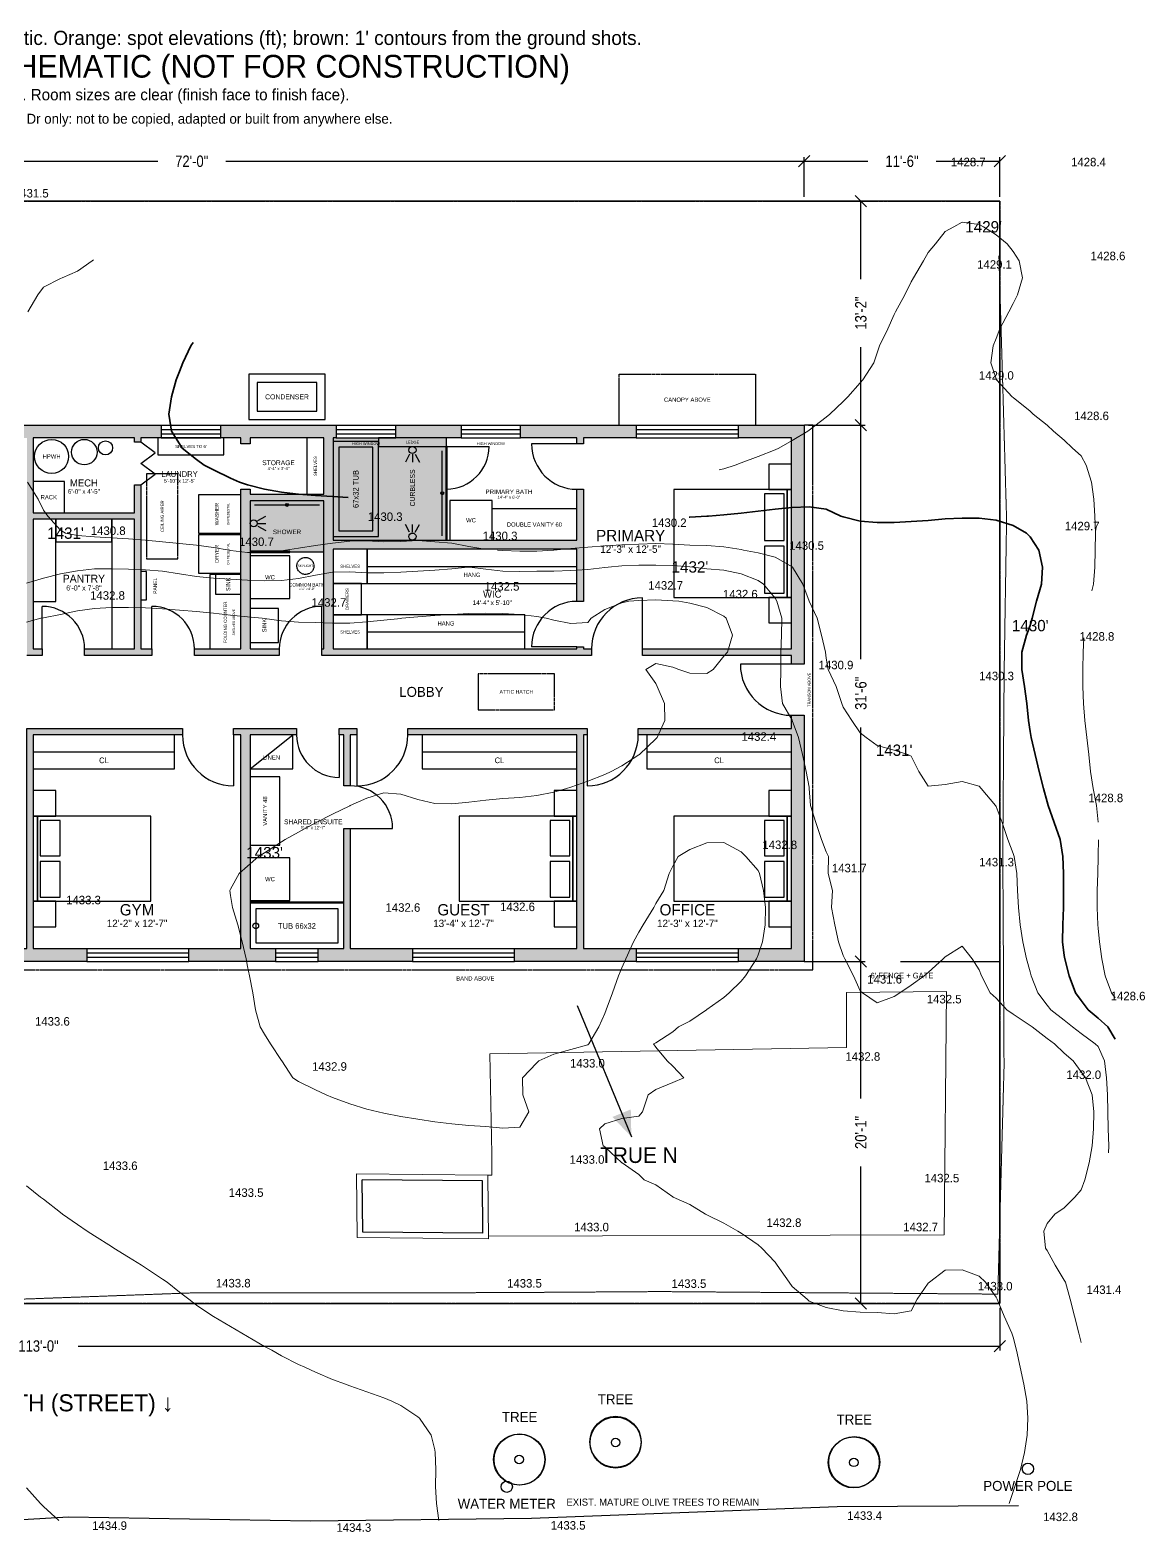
# Model space of a CAD drawing. Header units: inches. Extents: x -21 to 1460, y -168 to 898.
# Drawn here: x 674 to 1460, y -161 to 898 of the extents above; entities that cross this region are included whole.
import ezdxf
from ezdxf.enums import TextEntityAlignment as Align

# ---------------------------------------------------------------- set-up
doc = ezdxf.new("R2010")
doc.units = ezdxf.units.IN
doc.linetypes.add('DASHED', pattern=[1.524, 1.27, -0.254])
doc.linetypes.add('DASHED2', pattern=[0.762, 0.635, -0.127])
for name, color, linetype in [('A-ANNO-DIMS', 1, 'Continuous'), ('A-ANNO-TEXT', 7, 'Continuous'), ('A-AREA-IDEN', 7, 'Continuous'), ('A-CANP', 8, 'Continuous'), ('A-CLNG', 8, 'Continuous'), ('A-DOOR', 3, 'Continuous'), ('A-EQPM', 6, 'Continuous'), ('A-FENC', 8, 'Continuous'), ('A-FURN', 9, 'Continuous'), ('A-GLAZ', 4, 'Continuous'), ('A-WALL', 7, 'Continuous'), ('A-WALL-PATT', 8, 'Continuous'), ('C-PROP', 5, 'Continuous'), ('L-PLNT', 3, 'Continuous'), ('V-SURV-ELEV', 30, 'Continuous'), ('V-SURV-FENC', 3, 'Continuous'), ('V-SURV-LOT', 5, 'Continuous'), ('V-SURV-MISC', 4, 'Continuous'), ('V-SURV-PAVE', 8, 'Continuous'), ('V-SURV-TREE', 3, 'Continuous'), ('V-SURV-UTIL', 6, 'Continuous'), ('V-TOPO', 34, 'Continuous')]:
    doc.layers.add(name, color=color, linetype=linetype)
doc.styles.add('OpenSansCondensed-Light', font='OpenSansCondensed-Light.ttf')
doc.dimstyles.new('OWNER', dxfattribs={"dimtxt": 8, "dimasz": 6, "dimexe": 3, "dimexo": 3, "dimgap": 2, "dimtad": 1, "dimtsz": 4, "dimcen": 2.5, "dimazin": 3, "dimtfac": 1, "dimtmove": 0, "dimatfit": 3})

# ---------------------------------------------------------------- blocks, each defined once
blk = doc.blocks.new('_OBLIQUE')
at = {"color": 0, "linetype": 'BYBLOCK'}
blk.add_line((-0.5, -0.5), (0.5, 0.5), dxfattribs=at)
blk = doc.blocks.new('*D3')
for p, q in [((356.1, 780.25), (356.1, 808.25)), ((356.1, 805.25), (764.05, 805.25)), ((812.05, 805.25), (1220, 805.25)), ((1220, 780.25), (1220, 808.25))]:
    blk.add_line(p, q)
at = {"layer": 'Defpoints'}
for p in [(356.1, 805.25), (356.1, 777.25), (1220, 777.25)]:
    blk.add_point(p, dxfattribs=at)
at = {"layer": 'A-ANNO-DIMS', "xscale": 8, "yscale": 8}
for p in [(356.1, 805.25), (1220, 805.25)]:
    blk.add_blockref('_OBLIQUE', p, dxfattribs=at)
at = {"layer": 'A-ANNO-DIMS', "insert": (788.05, 805.25), "char_height": 8, "attachment_point": 5, "style": 'OpenSansCondensed-Light'}
blk.add_mtext('72\'-0"', dxfattribs=at)
blk = doc.blocks.new('*D4')
for p, q in [((1220, 780.25), (1220, 808.25)), ((1220, 805.25), (1265, 805.25)), ((1313, 805.25), (1358, 805.25)), ((1358, 780.25), (1358, 808.25))]:
    blk.add_line(p, q)
at = {"layer": 'Defpoints'}
for p in [(1220, 805.25), (1220, 777.25), (1358, 777.25)]:
    blk.add_point(p, dxfattribs=at)
at = {"layer": 'A-ANNO-DIMS', "xscale": 8, "yscale": 8}
for p in [(1220, 805.25), (1358, 805.25)]:
    blk.add_blockref('_OBLIQUE', p, dxfattribs=at)
at = {"layer": 'A-ANNO-DIMS', "insert": (1289, 805.25), "char_height": 8, "attachment_point": 5, "style": 'OpenSansCondensed-Light'}
blk.add_mtext('11\'-6"', dxfattribs=at)
blk = doc.blocks.new('*D5')
for p, q in [((2, -3), (2, -33)), ((1358, -3), (1358, -33)), ((2, -30), (652, -30)), ((708, -30), (1358, -30))]:
    blk.add_line(p, q)
at = {"layer": 'Defpoints'}
for p in [(2, 0), (1358, 0), (2, -30)]:
    blk.add_point(p, dxfattribs=at)
at = {"layer": 'A-ANNO-DIMS', "xscale": 8, "yscale": 8}
for p in [(2, -30), (1358, -30)]:
    blk.add_blockref('_OBLIQUE', p, dxfattribs=at)
at = {"layer": 'A-ANNO-DIMS', "insert": (680, -30), "char_height": 8, "attachment_point": 5, "style": 'OpenSansCondensed-Light'}
blk.add_mtext('113\'-0"', dxfattribs=at)
blk = doc.blocks.new('*D6')
for p, q in [((1223, 241.2), (1263, 241.2)), ((1260, 144.6), (1260, 241.2)), ((1260, 0), (1260, 96.6)), ((1223, 0), (1263, 0))]:
    blk.add_line(p, q)
at = {"layer": 'Defpoints'}
for p in [(1220, 241.2), (1220, 0), (1260, 0)]:
    blk.add_point(p, dxfattribs=at)
at = {"layer": 'A-ANNO-DIMS', "xscale": 8, "yscale": 8, "rotation": 90}
for p in [(1260, 241.2), (1260, 0)]:
    blk.add_blockref('_OBLIQUE', p, dxfattribs=at)
at = {"layer": 'A-ANNO-DIMS', "insert": (1260, 120.6), "char_height": 8, "attachment_point": 5, "rotation": 90, "style": 'OpenSansCondensed-Light'}
blk.add_mtext('20\'-1"', dxfattribs=at)
blk = doc.blocks.new('*D7')
for p, q in [((1223, 619.2), (1263, 619.2)), ((1260, 454.2), (1260, 619.2)), ((1260, 241.2), (1260, 406.2)), ((1223, 241.2), (1263, 241.2))]:
    blk.add_line(p, q)
at = {"layer": 'Defpoints'}
for p in [(1220, 619.2), (1220, 241.2), (1260, 241.2)]:
    blk.add_point(p, dxfattribs=at)
at = {"layer": 'A-ANNO-DIMS', "xscale": 8, "yscale": 8, "rotation": 90}
for p in [(1260, 619.2), (1260, 241.2)]:
    blk.add_blockref('_OBLIQUE', p, dxfattribs=at)
at = {"layer": 'A-ANNO-DIMS', "insert": (1260, 430.2), "char_height": 8, "attachment_point": 5, "rotation": 90, "style": 'OpenSansCondensed-Light'}
blk.add_mtext('31\'-6"', dxfattribs=at)
blk = doc.blocks.new('*D8')
for p, q in [((1223, 777.25), (1263, 777.25)), ((1260, 722.225), (1260, 777.25)), ((1260, 619.2), (1260, 674.225)), ((1223, 619.2), (1263, 619.2))]:
    blk.add_line(p, q)
at = {"layer": 'Defpoints'}
for p in [(1220, 777.25), (1220, 619.2), (1260, 619.2)]:
    blk.add_point(p, dxfattribs=at)
at = {"layer": 'A-ANNO-DIMS', "xscale": 8, "yscale": 8, "rotation": 90}
for p in [(1260, 777.25), (1260, 619.2)]:
    blk.add_blockref('_OBLIQUE', p, dxfattribs=at)
at = {"layer": 'A-ANNO-DIMS', "insert": (1260, 698.225), "char_height": 8, "attachment_point": 5, "rotation": 90, "style": 'OpenSansCondensed-Light'}
blk.add_mtext('13\'-2"', dxfattribs=at)

msp = doc.modelspace()

# ---------------------------------------------------------------- hatches: boundary and pattern name
at = {"layer": 'A-EQPM', "transparency": 33554495}
for points in [[(887.75, 538.2), (967.75, 538.2), (967.75, 610.2), (887.75, 610.2)], [(829.25, 530), (881.25, 530), (881.25, 566), (829.25, 566)]]:
    msp.add_hatch(color=151, dxfattribs=at).paths.add_polyline_path(points)
at = {"layer": 'A-WALL-PATT'}
for points in [[(766.5, 619.2), (766.5, 610.2), (752.25, 610.2), (752.25, 607.2), (747.75, 607.2), (747.75, 610.2), (676.25, 610.2), (676.25, 557.45), (747.75, 557.45), (747.75, 577.2), (752.25, 577.2), (752.25, 461.45), (760, 461.45), (760, 456.95), (712.5, 456.95), (712.5, 461.45), (747.75, 461.45), (747.75, 552.95), (676.25, 552.95), (676.25, 461.45), (682.5, 461.45), (682.5, 456.95), (671.75, 456.95), (671.75, 457), (671.75, 461.45), (671.75, 610.2), (648, 610.2), (648, 619.2), (766.5, 619.2)], [(890, 619.2), (890, 610.2), (887.75, 610.2), (887.75, 538.2), (1059.75, 538.2), (1059.75, 574), (1064.25, 574), (1064.25, 495), (1059.75, 495), (1059.75, 531.7), (887.75, 531.7), (887.75, 461.45), (1059.75, 461.45), (1059.75, 463), (1064.25, 463), (1064.25, 461.45), (1070, 461.45), (1070, 456.95), (879.75, 456.95), (879.75, 461.45), (881.25, 461.45), (881.25, 566), (829.25, 566), (829.25, 461.45), (849.75, 461.45), (849.75, 456.95), (790, 456.95), (790, 461.45), (822.75, 461.45), (822.75, 574), (829.25, 574), (829.25, 570.5), (881.25, 570.5), (881.25, 610.2), (829.25, 610.2), (829.25, 606), (822.75, 606), (822.75, 610.2), (808.5, 610.2), (808.5, 619.2), (890, 619.2)], [(978, 619.2), (978, 610.2), (932, 610.2), (932, 619.2), (978, 619.2)], [(1101.6, 619.2), (1101.6, 610.2), (1064.25, 610.2), (1064.25, 606), (1059.75, 606), (1059.75, 610.2), (1020, 610.2), (1020, 619.2), (1101.6, 619.2)], [(1211, 619.2), (1220, 619.2), (1220, 610.2), (1220, 450.7), (1211, 450.7), (1211, 456.95), (1106, 456.95), (1106, 461.45), (1211, 461.45), (1211, 610.2), (1173.6, 610.2), (1173.6, 619.2), (1211, 619.2)], [(1220, 250.2), (1220, 241.2), (1211, 241.2), (1173.6, 241.2), (1173.6, 250.2), (1211, 250.2), (1211, 400.95), (1103, 400.95), (1103, 405.45), (1211, 405.45), (1211, 414.7), (1220, 414.7), (1220, 250.2)], [(622.4, 241.2), (622.4, 250.2), (671.75, 250.2), (671.75, 400.95), (671.75, 405.45), (676.25, 405.45), (781.5, 405.45), (781.5, 400.95), (676.25, 400.95), (676.25, 250.2), (714, 250.2), (714, 241.2), (622.4, 241.2)], [(786, 241.2), (786, 250.2), (822.75, 250.2), (822.75, 400.95), (817.5, 400.95), (817.5, 405.45), (822.75, 405.45), (829.25, 405.45), (862, 405.45), (862, 400.95), (829.25, 400.95), (829.25, 250.2), (847.25, 250.2), (847.25, 241.2), (786, 241.2)], [(895.25, 405.45), (899.75, 405.45), (904.5, 405.45), (904.5, 400.95), (899.75, 400.95), (899.75, 365), (895.25, 365), (895.25, 400.95), (892, 400.95), (892, 405.45), (895.25, 405.45)], [(1015.75, 241.2), (1015.75, 250.2), (1059.75, 250.2), (1059.75, 400.95), (940.5, 400.95), (940.5, 405.45), (1059.75, 405.45), (1064.25, 405.45), (1067, 405.45), (1067, 400.95), (1064.25, 400.95), (1064.25, 250.2), (1101.6, 250.2), (1101.6, 241.2), (1015.75, 241.2)], [(877.25, 241.2), (877.25, 250.2), (895.25, 250.2), (895.25, 335), (899.75, 335), (899.75, 250.2), (943.75, 250.2), (943.75, 241.2), (877.25, 241.2)]]:
    msp.add_hatch(color=8, dxfattribs=at).paths.add_polyline_path(points)

# ---------------------------------------------------------------- linework, layer by layer
at = {"layer": 'A-ANNO-TEXT'}
msp.add_line((1060, 210), (1098.107, 117.545), dxfattribs=at)
msp.add_solid([(1098.107, 117.545), (1097.72, 136.855), (1084.776, 131.52)], dxfattribs=at)
at = {"layer": 'A-CANP', "linetype": 'DASHED'}
for points in [[(1089.6, 619.2), (1089.6, 655.2), (1185.6, 655.2), (1185.6, 619.2)], [(356.1, 619.2), (350.1, 619.2), (350.1, 235.2), (1226, 235.2), (1226, 619.2), (1220, 619.2)]]:
    msp.add_lwpolyline(points, dxfattribs=at)
at = {"layer": 'A-CLNG', "linetype": 'DASHED'}
for points in [[(756.25, 525), (778.25, 525), (778.25, 585), (756.25, 585)], [(990, 418.45), (1044, 418.45), (1044, 443.95), (990, 443.95)]]:
    msp.add_lwpolyline(points, close=True, dxfattribs=at)
msp.add_circle((868.25, 520), 6, dxfattribs=at)
at = {"layer": 'A-DOOR'}
for p, q in [((762.25, 599.7), (752.25, 607.2)), ((967.75, 604.2), (997.75, 604.2)), ((1059.75, 606), (1027.75, 606)), ((752.25, 592.2), (762.25, 599.7)), ((762.25, 584.7), (752.25, 592.2)), ((752.25, 577.2), (762.25, 584.7)), ((682.5, 461.45), (682.5, 491.45)), ((760, 461.45), (760, 491.45)), ((879.75, 461.45), (879.75, 491.45)), ((1106, 461.45), (1106, 497.45)), ((1059.75, 463), (1027.75, 463)), ((1211, 450.7), (1175, 450.7)), ((817.5, 400.95), (817.5, 364.95)), ((892, 400.95), (892, 370.95)), ((904.5, 400.95), (904.5, 364.95)), ((1067, 400.95), (1067, 364.95)), ((899.75, 335), (929.75, 335))]:
    msp.add_line(p, q, dxfattribs=at)
for centre, radius, start, end in [((967.75, 604.2), 30, 270, 360), ((1059.75, 606), 32, 180, 270), ((682.5, 461.45), 30, 0, 90), ((760, 461.45), 30, 0, 90), ((879.75, 461.45), 30, 90, 180), ((1059.75, 463), 32, 90, 180), ((1106, 461.45), 36, 90, 180), ((1211, 450.7), 36, 180, 270), ((817.5, 400.95), 36, 180, 270), ((892, 400.95), 30, 180, 270), ((904.5, 400.95), 36, -90, 0), ((1067, 400.95), 36, -90, 0), ((899.75, 335), 30, 0, 90)]:
    msp.add_arc(centre, radius, start, end, dxfattribs=at)
at = {"layer": 'A-EQPM'}
for p, q in [((941.75, 598.7), (938.75, 593.2)), ((943.75, 598.7), (943.75, 593.2)), ((945.75, 598.7), (948.75, 593.2)), ((964.75, 541.2), (964.75, 601.2)), ((832.25, 563), (878.25, 563)), ((834.75, 552), (840.25, 555)), ((834.75, 550), (840.25, 550)), ((834.75, 548), (840.25, 545)), ((941.75, 543.7), (938.75, 549.2)), ((943.75, 543.7), (943.75, 549.2)), ((945.75, 543.7), (948.75, 549.2)), ((829.25, 283.2), (895.25, 283.2))]:
    msp.add_line(p, q, dxfattribs=at)
for points in [[(834.25, 629.2), (876.25, 629.2), (876.25, 649.2), (834.25, 649.2)], [(887.75, 540.7), (919.75, 540.7), (919.75, 607.7), (887.75, 607.7)], [(891.75, 544.7), (915.75, 544.7), (915.75, 603.7), (891.75, 603.7)], [(919.75, 604.2), (967.75, 604.2), (967.75, 610.2), (919.75, 610.2)], [(676.25, 557.45), (698.25, 557.45), (698.25, 579.45), (676.25, 579.45)], [(792.75, 543), (822.75, 543), (822.75, 570), (792.75, 570)], [(829.25, 530), (881.25, 530), (881.25, 566), (829.25, 566)], [(970, 538.2), (1000, 538.2), (1000, 566.2), (970, 566.2)], [(676.25, 495), (692.25, 495), (692.25, 552.95), (676.25, 552.95)], [(692.25, 536.95), (731.75, 536.95), (731.75, 552.95), (692.25, 552.95)], [(731.75, 461.45), (747.75, 461.45), (747.75, 552.95), (731.75, 552.95)], [(999.75, 538.2), (1059.75, 538.2), (1059.75, 560.2), (999.75, 560.2)], [(792.75, 515), (822.75, 515), (822.75, 542), (792.75, 542)], [(829.25, 497), (857.25, 497), (857.25, 527), (829.25, 527)], [(752.25, 496), (756.25, 496), (756.25, 516), (752.25, 516)], [(804.75, 500), (822.75, 500), (822.75, 514), (804.75, 514)], [(829.25, 466), (849.25, 466), (849.25, 490), (829.25, 490)], [(829.25, 323.2), (850.25, 323.2), (850.25, 371.2), (829.25, 371.2)], [(829.25, 284.2), (857.25, 284.2), (857.25, 314.2), (829.25, 314.2)], [(829.25, 250.2), (895.25, 250.2), (895.25, 282.2), (829.25, 282.2)], [(833.25, 254.2), (891.25, 254.2), (891.25, 278.2), (833.25, 278.2)]]:
    msp.add_lwpolyline(points, close=True, dxfattribs=at)
for centre, radius in [((689.25, 597.2), 12), ((712.25, 600.2), 9), ((727.25, 603.2), 5), ((943.75, 601.7), 2.5), ((964.75, 571.2), 1), ((855.25, 563), 1), ((831.75, 550), 2.5), ((943.75, 540.7), 2.5), ((833.25, 266.2), 2)]:
    msp.add_circle(centre, radius, dxfattribs=at)
at = {"layer": 'A-FENC'}
for p, q in [((1220, 241.2), (1240, 241.2)), ((1288, 241.2), (1358, 241.2))]:
    msp.add_line(p, q, dxfattribs=at)
msp.add_lwpolyline([(828.25, 623.2), (882.25, 623.2), (882.25, 655.2), (828.25, 655.2)], close=True, dxfattribs=at)
at = {"layer": 'A-FURN'}
for p, q in [((911.75, 519.7), (1059.75, 519.7)), ((911.75, 473.45), (1023, 473.45)), ((829.25, 376.95), (859.25, 400.95)), ((676.25, 388.95), (776, 388.95)), ((950.5, 388.95), (1059.75, 388.95)), ((1109, 388.95), (1211, 388.95))]:
    msp.add_line(p, q, dxfattribs=at)
for points in [[(764.25, 598.2), (810.75, 598.2), (810.75, 610.2), (764.25, 610.2)], [(869.25, 570.5), (881.25, 570.5), (881.25, 610.2), (869.25, 610.2)], [(1195, 573.825), (1211, 573.825), (1211, 591.825), (1195, 591.825)], [(1128, 497.825), (1208, 497.825), (1208, 573.825), (1128, 573.825)], [(1208, 497.825), (1211, 497.825), (1211, 573.825), (1208, 573.825)], [(1192, 537.825), (1206, 537.825), (1206, 570.825), (1192, 570.825)], [(887.75, 507.7), (911.75, 507.7), (911.75, 531.7), (887.75, 531.7)], [(911.75, 507.7), (1059.75, 507.7), (1059.75, 531.7), (911.75, 531.7)], [(1192, 500.825), (1206, 500.825), (1206, 533.825), (1192, 533.825)], [(800.75, 461.45), (822.75, 461.45), (822.75, 514), (800.75, 514)], [(887.75, 485.45), (907.75, 485.45), (907.75, 507.7), (887.75, 507.7)], [(1195, 479.825), (1211, 479.825), (1211, 497.825), (1195, 497.825)], [(887.75, 461.45), (911.75, 461.45), (911.75, 485.45), (887.75, 485.45)], [(911.75, 461.45), (1023, 461.45), (1023, 485.45), (911.75, 485.45)], [(676.25, 376.95), (776, 376.95), (776, 400.95), (676.25, 400.95)], [(829.25, 376.95), (859.25, 376.95), (859.25, 400.95), (829.25, 400.95)], [(950.5, 376.95), (1059.75, 376.95), (1059.75, 400.95), (950.5, 400.95)], [(1109, 376.95), (1211, 376.95), (1211, 400.95), (1109, 400.95)], [(676.25, 343.575), (692.25, 343.575), (692.25, 361.575), (676.25, 361.575)], [(1043.75, 343.575), (1059.75, 343.575), (1059.75, 361.575), (1043.75, 361.575)], [(1195, 343.575), (1211, 343.575), (1211, 361.575), (1195, 361.575)], [(676.25, 283.575), (679.25, 283.575), (679.25, 343.575), (676.25, 343.575)], [(679.25, 283.575), (759.25, 283.575), (759.25, 343.575), (679.25, 343.575)], [(681.25, 315.575), (695.25, 315.575), (695.25, 340.575), (681.25, 340.575)], [(976.75, 283.575), (1056.75, 283.575), (1056.75, 343.575), (976.75, 343.575)], [(1040.75, 315.575), (1054.75, 315.575), (1054.75, 340.575), (1040.75, 340.575)], [(1056.75, 283.575), (1059.75, 283.575), (1059.75, 343.575), (1056.75, 343.575)], [(1128, 283.575), (1208, 283.575), (1208, 343.575), (1128, 343.575)], [(1192, 315.575), (1206, 315.575), (1206, 340.575), (1192, 340.575)], [(1208, 283.575), (1211, 283.575), (1211, 343.575), (1208, 343.575)], [(681.25, 286.575), (695.25, 286.575), (695.25, 311.575), (681.25, 311.575)], [(1040.75, 286.575), (1054.75, 286.575), (1054.75, 311.575), (1040.75, 311.575)], [(1192, 286.575), (1206, 286.575), (1206, 311.575), (1192, 311.575)], [(676.25, 265.575), (692.25, 265.575), (692.25, 283.575), (676.25, 283.575)], [(1043.75, 265.575), (1059.75, 265.575), (1059.75, 283.575), (1043.75, 283.575)], [(1195, 265.575), (1211, 265.575), (1211, 283.575), (1195, 283.575)]]:
    msp.add_lwpolyline(points, close=True, dxfattribs=at)
at = {"layer": 'A-GLAZ'}
for p, q in [((766.5, 619.2), (808.5, 619.2)), ((766.5, 616.2), (808.5, 616.2)), ((890, 619.2), (932, 619.2)), ((890, 616.2), (932, 616.2)), ((978, 619.2), (1020, 619.2)), ((978, 616.2), (1020, 616.2)), ((1101.6, 619.2), (1173.6, 619.2)), ((1101.6, 616.2), (1173.6, 616.2)), ((766.5, 613.2), (808.5, 613.2)), ((766.5, 610.2), (808.5, 610.2)), ((890, 613.2), (932, 613.2)), ((890, 610.2), (932, 610.2)), ((978, 613.2), (1020, 613.2)), ((978, 610.2), (1020, 610.2)), ((1101.6, 613.2), (1173.6, 613.2)), ((1101.6, 610.2), (1173.6, 610.2)), ((714, 250.2), (786, 250.2)), ((714, 247.2), (786, 247.2)), ((714, 244.2), (786, 244.2)), ((847.25, 250.2), (877.25, 250.2)), ((847.25, 247.2), (877.25, 247.2)), ((847.25, 244.2), (877.25, 244.2)), ((943.75, 250.2), (1015.75, 250.2)), ((943.75, 247.2), (1015.75, 247.2)), ((943.75, 244.2), (1015.75, 244.2)), ((1101.6, 250.2), (1173.6, 250.2)), ((1101.6, 247.2), (1173.6, 247.2)), ((1101.6, 244.2), (1173.6, 244.2)), ((714, 241.2), (786, 241.2)), ((847.25, 241.2), (877.25, 241.2)), ((943.75, 241.2), (1015.75, 241.2)), ((1101.6, 241.2), (1173.6, 241.2))]:
    msp.add_line(p, q, dxfattribs=at)
for points in [[(967.25, 574.2), (968.25, 574.2), (968.25, 604.2), (967.25, 604.2)], [(967.25, 538.2), (968.25, 538.2), (968.25, 574.2), (967.25, 574.2)], [(829.25, 529.5), (857.25, 529.5), (857.25, 530.5), (829.25, 530.5)]]:
    msp.add_lwpolyline(points, close=True, dxfattribs=at)
at = {"layer": 'A-WALL'}
msp.add_lwpolyline([(648, 619.2), (766.5, 619.2), (766.5, 619.2), (766.5, 610.2), (752.25, 610.2), (752.25, 607.2), (747.75, 607.2), (747.75, 610.2), (676.25, 610.2), (676.25, 557.45), (747.75, 557.45), (747.75, 577.2), (752.25, 577.2), (752.25, 461.45), (760, 461.45), (760, 456.95), (712.5, 456.95), (712.5, 461.45), (747.75, 461.45), (747.75, 552.95), (676.25, 552.95), (676.25, 461.45), (682.5, 461.45), (682.5, 456.95), (671.75, 456.95)], dxfattribs=at)
for points in [[(890, 619.2), (890, 610.2), (887.75, 610.2), (887.75, 538.2), (1059.75, 538.2), (1059.75, 574), (1064.25, 574), (1064.25, 495), (1059.75, 495), (1059.75, 531.7), (887.75, 531.7), (887.75, 461.45), (1059.75, 461.45), (1059.75, 463), (1064.25, 463), (1064.25, 461.45), (1070, 461.45), (1070, 456.95), (879.75, 456.95), (879.75, 461.45), (881.25, 461.45), (881.25, 566), (829.25, 566), (829.25, 461.45), (849.75, 461.45), (849.75, 456.95), (790, 456.95), (790, 461.45), (822.75, 461.45), (822.75, 574), (829.25, 574), (829.25, 570.5), (881.25, 570.5), (881.25, 610.2), (829.25, 610.2), (829.25, 606), (822.75, 606), (822.75, 610.2), (808.5, 610.2), (808.5, 619.2), (890, 619.2)], [(978, 619.2), (978, 610.2), (932, 610.2), (932, 619.2), (978, 619.2)], [(1101.6, 619.2), (1101.6, 610.2), (1064.25, 610.2), (1064.25, 606), (1059.75, 606), (1059.75, 610.2), (1020, 610.2), (1020, 619.2), (1101.6, 619.2)], [(1211, 619.2), (1220, 619.2), (1220, 610.2), (1220, 450.7), (1211, 450.7), (1211, 456.95), (1106, 456.95), (1106, 461.45), (1211, 461.45), (1211, 610.2), (1173.6, 610.2), (1173.6, 619.2), (1211, 619.2)], [(1220, 250.2), (1220, 241.2), (1211, 241.2), (1173.6, 241.2), (1173.6, 250.2), (1211, 250.2), (1211, 400.95), (1103, 400.95), (1103, 405.45), (1211, 405.45), (1211, 414.7), (1220, 414.7), (1220, 250.2)], [(622.4, 241.2), (622.4, 250.2), (671.75, 250.2), (671.75, 400.95), (671.75, 405.45), (676.25, 405.45), (781.5, 405.45), (781.5, 400.95), (676.25, 400.95), (676.25, 250.2), (714, 250.2), (714, 241.2), (622.4, 241.2)], [(786, 241.2), (786, 250.2), (822.75, 250.2), (822.75, 400.95), (817.5, 400.95), (817.5, 405.45), (822.75, 405.45), (829.25, 405.45), (862, 405.45), (862, 400.95), (829.25, 400.95), (829.25, 250.2), (847.25, 250.2), (847.25, 241.2), (786, 241.2)], [(895.25, 405.45), (899.75, 405.45), (904.5, 405.45), (904.5, 400.95), (899.75, 400.95), (899.75, 365), (895.25, 365), (895.25, 400.95), (892, 400.95), (892, 405.45), (895.25, 405.45)], [(1015.75, 241.2), (1015.75, 250.2), (1059.75, 250.2), (1059.75, 400.95), (940.5, 400.95), (940.5, 405.45), (1059.75, 405.45), (1064.25, 405.45), (1067, 405.45), (1067, 400.95), (1064.25, 400.95), (1064.25, 250.2), (1101.6, 250.2), (1101.6, 241.2), (1015.75, 241.2)], [(877.25, 241.2), (877.25, 250.2), (895.25, 250.2), (895.25, 335), (899.75, 335), (899.75, 250.2), (943.75, 250.2), (943.75, 241.2), (877.25, 241.2)]]:
    msp.add_lwpolyline(points, close=True, dxfattribs=at)
at = {"layer": 'C-PROP'}
msp.add_lwpolyline([(2, 0), (1358, 0), (1358, 777.25), (2, 777.25)], close=True, dxfattribs=at)
at = {"layer": 'L-PLNT'}
for centre, radius in [((1087, -98), 18), ((1019, -110), 18), ((1087, -98), 3), ((1255, -112), 18), ((1019, -110), 3), ((1255, -112), 3)]:
    msp.add_circle(centre, radius, dxfattribs=at)
at = {"layer": 'V-SURV-FENC', "linetype": 'DASHED2', "lineweight": 18}
msp.add_lwpolyline([(642.333, 2.143), (789.212, 7.53), (1001.79, 7.67), (1118.684, 8.426), (1356.578, 6.635), (1360.978, 166.812), (1360.082, 318.383), (1361.061, 446.11), (1362.765, 552.634), (1359.659, 661.289), (1357.335, 738.601)], dxfattribs=at)
at = {"layer": 'V-SURV-LOT', "linetype": 'DASHED', "lineweight": 35}
for points in [[(1357.887, 777.24), (1.887, 777.24)], [(1357.887, 777.24), (1358, 0)], [(1358, 0), (2, 0)]]:
    msp.add_lwpolyline(points, dxfattribs=at)
at = {"layer": 'V-SURV-MISC', "lineweight": 25}
for points in [[(993.05, 86.527), (908.276, 87.322)], [(908.657, 50.4), (908.276, 87.322)], [(993.431, 49.605), (993.05, 86.527)], [(993.431, 49.605), (908.657, 50.4)]]:
    msp.add_lwpolyline(points, dxfattribs=at)
at = {"layer": 'V-SURV-PAVE', "lineweight": 18}
for points in [[(1249.761, 219.316), (1320.502, 220.003)], [(1249.872, 180.383), (1249.761, 219.316)], [(1320.502, 220.003), (1318.769, 48.355)], [(998.244, 176.099), (1249.872, 180.383)], [(999.801, 105.437), (998.244, 176.099)], [(999.801, 105.437), (999.661, 90.425)], [(996.969, 90.451), (904.274, 91.32)], [(904.738, 46.477), (904.274, 91.32)], [(997.433, 45.607), (996.969, 90.451)], [(999.661, 90.425), (996.969, 90.451)], [(997.433, 45.607), (904.738, 46.477)], [(1318.769, 48.355), (997.414, 47.485)]]:
    msp.add_lwpolyline(points, dxfattribs=at)
at = {"layer": 'V-SURV-PAVE', "lineweight": 25}
msp.add_lwpolyline([(2.705, -159.287), (131.002, -155.414), (268.556, -154.528), (368.74, -157.136), (496.565, -161.036), (541.997, -156.1), (595.388, -156.452), (701.247, -150.438), (871.717, -153.179), (1027.69, -151.355), (1243.308, -143.095), (1371.187, -142.471)], dxfattribs=at)
at = {"layer": 'V-SURV-TREE'}
for centre in [(1086.932, -97.505), (1019.325, -109.974), (1255.361, -111.801)]:
    msp.add_circle(centre, 18, dxfattribs=at)
at = {"layer": 'V-SURV-UTIL'}
for centre in [(1377.824, -116.556), (1010.224, -129.139)]:
    msp.add_circle(centre, 4, dxfattribs=at)
at = {"layer": 'V-TOPO', "lineweight": 13}
for points in [[(1422.814, 502.453), (1424.042, 507.091), (1424.939, 519.091), (1425.337, 531.091), (1425.37, 543.091), (1425.028, 555.091), (1424.21, 567.091), (1422.54, 579.091), (1418.978, 591.091), (1415.451, 597.564), (1409.178, 603.091), (1403.451, 608.565), (1395.895, 615.091), (1391.451, 619.323), (1381.491, 627.091), (1379.451, 629.082), (1367.451, 638.652), (1366.72, 639.091), (1355.699, 651.091), (1355.451, 651.886), (1351.559, 663.091), (1353.299, 675.091), (1355.451, 680.276), (1358.08, 687.091), (1364.465, 699.091), (1367.451, 704.927), (1370.423, 711.091), (1373.963, 723.091), (1371.701, 735.091), (1367.451, 741.736), (1363.205, 747.091), (1355.451, 753.385), (1346.587, 759.091), (1343.451, 760.799), (1331.451, 762.299), (1325.476, 759.091), (1319.451, 755.668), (1312.577, 747.091), (1307.451, 740.879), (1304.247, 735.091), (1297.099, 723.091), (1295.451, 720.375), (1291.031, 711.091), (1284.467, 699.091), (1283.451, 697.133), (1278.906, 687.091), (1273.19, 675.091), (1271.451, 670.224), (1269.117, 663.091), (1261.376, 651.091), (1259.451, 649.032), (1250.813, 639.091), (1247.451, 635.967), (1238.132, 627.091), (1235.451, 624.962), (1223.451, 615.73), (1222.619, 615.091), (1211.451, 608.503), (1202.186, 603.091), (1199.451, 601.8), (1187.451, 597.138), (1175.451, 592.576), (1171.414, 591.091), (1163.451, 588.462), (1160.08, 587.719)], [(672.562, 699.091), (679.493, 711.091), (683.451, 716.415), (695.451, 722.616), (696.599, 723.091), (707.451, 727.83), (717.731, 735.091), (718.692, 735.849)], [(994.724, 531.817), (983.451, 533.75), (971.451, 535.966), (959.451, 536.903), (947.451, 537.867), (935.451, 537.17), (923.451, 537.071), (911.451, 537.737), (899.451, 537.368), (887.451, 536.035), (875.451, 534.329), (863.451, 532.542), (854.109, 531.091), (851.451, 530.725), (839.451, 529.372), (827.451, 529.377), (815.451, 530.939), (814.436, 531.091), (803.451, 533.075), (791.451, 534.524), (779.451, 535.787), (767.451, 536.976), (755.451, 538.066), (743.451, 539.032), (731.451, 539.892), (719.451, 540.482), (707.451, 541.495), (699.04, 543.091), (695.451, 545.308), (686.449, 555.091), (683.451, 559.35), (679.714, 567.091), (672.198, 579.091)], [(1434.652, 106.291), (1434.796, 111.091), (1434.41, 123.091), (1434.141, 135.091), (1433.878, 147.091), (1433.29, 159.091), (1431.722, 171.091), (1427.451, 181.165), (1425.185, 183.091), (1415.451, 190.387), (1409.369, 195.091), (1403.451, 199.771), (1393.895, 207.091), (1391.451, 210.412), (1384.793, 219.091), (1380.21, 231.091), (1379.451, 233.846), (1376.71, 243.091), (1374.138, 255.091), (1372.314, 267.091), (1371.066, 279.091), (1370.439, 291.091), (1370.105, 303.091), (1368.218, 315.091), (1367.451, 317.319), (1363.708, 327.091), (1359.625, 339.091), (1355.451, 350.297), (1354.875, 351.091), (1344.953, 363.091), (1343.451, 364.745), (1331.451, 368.116), (1319.451, 365.907), (1307.451, 364.754), (1300.902, 375.091), (1295.451, 385.876), (1293.133, 387.091), (1283.451, 390.092), (1271.451, 393.444), (1263.774, 399.091), (1259.451, 402.399), (1253.612, 411.091), (1247.451, 420.492), (1246.646, 423.091), (1242.642, 435.091), (1237.02, 447.091), (1235.451, 454.955), (1234.934, 459.091), (1232.278, 471.091), (1229.237, 483.091), (1223.451, 495.061), (1223.441, 495.091), (1219.119, 507.091), (1211.839, 519.091), (1211.451, 519.459), (1199.451, 526.248), (1187.451, 529.306), (1177.306, 531.091), (1175.451, 531.461), (1163.451, 533.385), (1151.451, 534.418), (1139.451, 534.591), (1127.451, 535.451), (1115.451, 535.7), (1103.451, 535.421), (1091.451, 534.833), (1079.451, 534.067), (1067.451, 533.176), (1055.451, 532.19), (1043.451, 531.113), (1043.142, 531.091), (1031.451, 530.309), (1019.451, 530.43), (1007.451, 530.818), (1003.716, 531.091)], [(1415.451, -27.469), (1413.677, -20.909), (1410.657, -8.909), (1407.661, 3.091), (1404.274, 15.091), (1403.451, 16.513), (1396.973, 27.091), (1391.451, 37.348), (1390.217, 39.091), (1388.964, 51.091), (1391.451, 56.348), (1396.857, 63.091), (1403.451, 67.434), (1410.807, 75.091), (1415.451, 80.224), (1417.913, 87.091), (1421.051, 99.091), (1423.031, 111.091), (1424.084, 123.091), (1424.273, 135.091), (1423.013, 147.091), (1418.501, 159.091), (1415.451, 163.288), (1409.615, 171.091), (1403.451, 176.405), (1396.47, 183.091), (1391.451, 186.847), (1380.886, 195.091), (1379.451, 196.115), (1367.451, 204.012), (1362.863, 207.091), (1355.451, 215.244), (1351.293, 219.091), (1345.12, 231.091), (1343.451, 235.281), (1338.448, 243.091), (1331.451, 251.834), (1319.451, 244.467), (1318.111, 243.091), (1307.451, 233.416), (1304.714, 231.091), (1295.451, 224.485), (1287.457, 219.091), (1283.451, 216.532), (1271.451, 211.87), (1261.168, 219.091), (1259.451, 220.487), (1254.874, 231.091), (1248.669, 243.091), (1247.451, 245.392), (1244.287, 255.091), (1241.57, 267.091), (1239.312, 279.091), (1239.942, 291.091), (1237.026, 303.091), (1237.269, 315.091), (1235.451, 318.483), (1232.316, 327.091), (1228.269, 339.091), (1224.385, 351.091), (1223.607, 363.091), (1223.451, 364.143), (1221.363, 375.091), (1218.835, 387.091), (1215.986, 399.091), (1211.518, 411.091), (1211.451, 411.202), (1204.796, 423.091), (1203.363, 435.091), (1203.545, 447.091), (1203.652, 459.091), (1203.984, 471.091), (1204.266, 483.091), (1200.7, 495.091), (1199.451, 497.238), (1191.348, 507.091), (1187.451, 509.663), (1175.451, 514.391), (1163.451, 517.026), (1151.451, 517.889), (1141.404, 519.091), (1139.451, 519.283), (1127.451, 520.26), (1115.451, 520.6), (1103.451, 520.546), (1091.451, 520.026), (1081.84, 519.091), (1079.451, 518.807), (1067.451, 517.481), (1055.451, 516.758), (1043.451, 516.382), (1031.451, 516.195), (1019.451, 516.158), (1007.451, 516.328), (995.451, 517.617), (984.014, 519.091), (983.451, 519.141), (982.742, 519.091), (971.451, 517.856), (959.451, 516.961), (947.451, 516.272), (935.451, 515.671), (923.451, 515.181), (911.451, 515.043), (899.451, 515.75), (887.451, 515.512), (875.451, 513.529), (863.451, 511.18), (851.451, 509.792), (839.451, 509.574), (827.451, 509.989), (815.451, 510.641), (803.451, 511.456), (791.451, 512.599), (779.451, 514.426), (767.451, 516.26), (755.451, 517.354), (743.451, 517.816), (731.451, 518.051), (719.451, 517.861), (707.451, 516.646), (695.451, 514.474), (683.451, 511.415), (671.451, 507.845)], [(1364.638, -140.909), (1367.451, -132.623), (1368.595, -128.909), (1372.572, -116.909), (1375.509, -104.909), (1377.206, -92.909), (1377.731, -80.909), (1377.067, -68.909), (1375.018, -56.909), (1372.411, -44.909), (1369.728, -32.909), (1367.451, -23.751), (1366.413, -20.909), (1361.124, -8.909), (1356.096, 3.091), (1355.451, 4.473), (1347.816, 15.091), (1343.451, 19.265), (1331.451, 23.725), (1319.451, 23.41), (1308.291, 15.091), (1307.451, 14.284), (1299.771, 3.091), (1295.451, -5.062), (1283.451, -7.376), (1271.451, -6.39), (1259.451, -6.044), (1247.451, -5.167), (1235.451, -2.892), (1223.451, 1.633), (1222.088, 3.091), (1211.451, 12.046), (1209.495, 15.091), (1201.067, 27.091), (1199.451, 29.089), (1190.138, 39.091), (1187.451, 41.456), (1175.451, 49.7), (1173.113, 51.091), (1163.451, 56.703), (1151.451, 62.607), (1150.445, 63.091), (1139.451, 69.76), (1127.619, 75.091), (1127.451, 75.248), (1115.451, 83.707), (1107.143, 87.091), (1103.451, 90.919), (1091.603, 99.091), (1091.451, 99.3), (1079.451, 110.356), (1078.326, 111.091), (1075.749, 123.091), (1079.451, 126.739), (1091.451, 130.332), (1103.451, 132.103), (1106.034, 135.091), (1109.981, 147.091), (1115.451, 150.888), (1127.451, 155.845), (1135.203, 159.091), (1127.451, 167.264), (1123.442, 171.091), (1115.451, 180.699), (1113.775, 183.091), (1115.451, 183.829), (1127.451, 191.426), (1131.377, 195.091), (1139.451, 199.125), (1151.102, 207.091), (1151.451, 207.292), (1163.451, 215.824), (1167.04, 219.091), (1175.451, 227.205), (1178.627, 231.091), (1186.291, 243.091), (1187.451, 245.726), (1190.576, 255.091), (1192.526, 267.091), (1192.643, 279.091), (1191.221, 291.091), (1188.543, 303.091), (1187.451, 305.299), (1178.877, 315.091), (1175.451, 318.54), (1163.451, 325.012), (1151.451, 324.75), (1139.451, 319.987), (1131.102, 315.091), (1127.451, 308.375), (1124.849, 303.091), (1121.069, 291.091), (1115.451, 282.095), (1113.957, 279.091), (1106.457, 267.091), (1103.451, 261.899), (1099.673, 255.091), (1094.155, 243.091), (1091.451, 236.597), (1089.099, 231.091), (1084.864, 219.091), (1080.451, 207.091), (1079.451, 204.403), (1075.296, 195.091), (1068.217, 183.091), (1067.451, 182.398), (1055.451, 179.089), (1043.451, 175.877), (1032.915, 171.091), (1031.451, 169.788), (1021.316, 159.091), (1021.481, 147.091), (1025.884, 135.091), (1019.451, 124.446), (1007.451, 123.665), (995.451, 124.702), (983.451, 125.563), (971.451, 126.702), (959.451, 128.151), (947.451, 129.864), (935.451, 131.858), (923.451, 134.192), (919.451, 135.091), (911.451, 137.103), (899.451, 140.787), (887.451, 145.174), (882.779, 147.091), (875.451, 150.574), (863.451, 156.411), (859.331, 159.091), (851.66, 171.091), (851.451, 171.342), (843.5, 183.091), (839.451, 189.869), (836.319, 195.091), (833.116, 207.091), (831.087, 219.091), (828.823, 231.091), (827.451, 237.632), (826.333, 243.091), (823.652, 255.091), (820.677, 267.091), (816.881, 279.091), (815.451, 287.705), (814.872, 291.091), (815.451, 292.152), (821.434, 303.091), (827.451, 308.356), (835.156, 315.091), (839.451, 317.844), (851.451, 325.517), (853.956, 327.091), (863.451, 332.308), (875.451, 338.864), (875.876, 339.091), (887.451, 345.057), (899.451, 350.946), (899.776, 351.091), (911.451, 356.225), (923.451, 360.028), (935.451, 359.093), (947.451, 355.293), (959.451, 352.577), (971.451, 352.17), (983.451, 353.407), (995.451, 354.882), (1007.451, 356.019), (1019.451, 356.751), (1031.451, 358.201), (1043.451, 360.613), (1052.308, 363.091), (1055.451, 363.992), (1067.451, 368.139), (1079.451, 372.965), (1083.972, 375.091), (1091.451, 378.985), (1103.451, 386.734), (1103.909, 387.091), (1115.451, 398.175), (1116.217, 399.091), (1121.759, 411.091), (1121.467, 423.091), (1116.434, 435.091), (1115.451, 437.054), (1108.332, 447.091), (1115.451, 451.321), (1127.451, 448.682), (1131.71, 447.091), (1139.451, 444.356), (1151.451, 444.05), (1155.825, 447.091), (1163.451, 456.285), (1165.811, 459.091), (1169.423, 471.091), (1165.088, 483.091), (1163.451, 484.554), (1151.451, 490.681), (1139.451, 493.707), (1131.634, 495.091), (1127.451, 495.438), (1115.451, 496.128), (1103.451, 495.717), (1096.238, 495.091), (1091.451, 494.043), (1079.451, 489.32), (1069.805, 483.091), (1067.451, 480.195), (1055.451, 479.373), (1043.451, 481.716), (1037.956, 483.091), (1031.451, 484.428), (1019.451, 485.771), (1007.451, 486.514), (995.451, 486.773), (983.451, 486.429), (971.451, 485.808), (959.451, 484.983), (947.451, 484.028), (936.258, 483.091), (935.451, 482.998), (923.451, 481.679), (911.451, 480.518), (899.451, 479.669), (887.451, 479.619), (875.451, 480.174), (863.451, 480.423), (851.451, 481.396), (839.451, 482.855), (837.724, 483.091), (827.451, 484.106), (815.451, 485.355), (803.451, 486.602), (791.451, 487.785), (779.451, 488.845), (767.451, 489.726), (755.451, 490.373), (743.451, 490.737), (731.451, 490.763), (719.451, 490.053), (707.451, 488.28), (695.451, 485.682), (683.451, 483.372), (681.677, 483.091), (671.451, 480.281)], [(1427.451, 339.342), (1426.072, 351.091), (1423.738, 363.091), (1422.009, 375.091), (1420.685, 387.091), (1419.297, 399.091), (1418.053, 411.091), (1417.118, 423.091), (1416.557, 435.091), (1416.442, 447.091), (1416.664, 459.091), (1417.218, 469.324)], [(1439.451, 215.569), (1436.858, 219.091), (1432.368, 231.091), (1429.869, 243.091), (1428.352, 255.091), (1427.451, 264.666), (1427.224, 267.091), (1426.751, 279.091), (1426.763, 291.091), (1427.06, 303.091), (1427.435, 315.091), (1427.451, 315.978), (1427.557, 326.984)], [(962.314, -152.909), (960.631, -140.909), (960.036, -128.909), (960.176, -116.909), (959.714, -104.909), (959.451, -103.207), (956.974, -92.909), (948.717, -80.909), (947.451, -79.761), (935.451, -71.878), (929.277, -68.909), (923.451, -66.483), (911.451, -62.246), (899.451, -58.045), (896.583, -56.909), (887.451, -53.498), (875.451, -48.471), (867.868, -44.909), (863.451, -42.933), (851.451, -36.849), (844.435, -32.909), (839.451, -30.22), (827.451, -23.266), (823.485, -20.909), (815.451, -16.181), (803.451, -9.216), (802.975, -8.909), (791.451, -1.04), (786.115, 3.091), (779.451, 8.096), (770.655, 15.091), (767.451, 17.156), (755.451, 25.21), (752.733, 27.091), (743.451, 32.701), (733.131, 39.091), (731.451, 40.119), (719.451, 47.691), (714.274, 51.091), (707.451, 55.691), (697.011, 63.091), (695.451, 64.245), (683.451, 73.467), (681.385, 75.091), (671.451, 82.928)]]:
    msp.add_lwpolyline(points, dxfattribs=at)
at = {"layer": 'V-TOPO', "lineweight": 35}
for points in [[(898.363, 568.178), (887.451, 568.886), (875.451, 569.679), (863.451, 570.61), (851.451, 571.949), (839.451, 574.01), (827.451, 577.125), (821.733, 579.091), (815.451, 581.973), (803.451, 587.812), (796.748, 591.091), (791.451, 595.093), (781.404, 603.091), (779.451, 606.09), (773.794, 615.091), (771.99, 627.091), (773.706, 639.091), (777.1, 651.091), (779.451, 657.036), (781.68, 663.091), (787.525, 675.091), (788.987, 677.554)], [(1439.451, 186.35), (1434.113, 195.091), (1427.451, 201.254), (1420.284, 207.091), (1415.451, 213.634), (1411.438, 219.091), (1406.922, 231.091), (1403.731, 243.091), (1403.451, 245.328), (1402.163, 255.091), (1402.365, 267.091), (1402.828, 279.091), (1402.998, 291.091), (1402.965, 303.091), (1402.384, 315.091), (1400.503, 327.091), (1396.397, 339.091), (1392.184, 351.091), (1391.451, 353.679), (1388.815, 363.091), (1385.772, 375.091), (1382.822, 387.091), (1380.095, 399.091), (1379.451, 403.162), (1378.116, 411.091), (1377.034, 423.091), (1375.468, 435.091), (1373.485, 447.091), (1373.521, 459.091), (1376.721, 471.091), (1379.451, 477.913), (1380.921, 483.091), (1383.89, 495.091), (1387.274, 507.091), (1388.094, 519.091), (1385.469, 531.091), (1379.451, 540.505), (1376.897, 543.091), (1367.451, 548.563), (1355.451, 552.272), (1343.451, 553.723), (1331.451, 553.777), (1319.451, 553.082), (1307.451, 552.115), (1295.451, 551.227), (1283.451, 550.668), (1271.451, 550.616), (1259.451, 551.568), (1247.451, 554.494), (1245.968, 555.091), (1235.451, 560.125), (1223.451, 561.75), (1211.451, 561.131), (1199.451, 559.928), (1187.451, 558.538), (1175.451, 557.175), (1163.451, 555.967), (1152.599, 555.091), (1151.451, 555.009), (1139.451, 554.446), (1138.825, 554.464)], [(694.369, -152.909), (683.451, -143.108), (681.366, -140.909), (671.451, -129.861)]]:
    msp.add_lwpolyline(points, dxfattribs=at)

# ---------------------------------------------------------------- texts
at = {"layer": 'A-ANNO-TEXT'}
for s, height, p in [("SURVEY OVERLAY: existing conditions (colour) on the owner schematic. Orange: spot elevations (ft); brown: 1' contours from the ground shots.", 10, (678, 892.25)), ('ACCOSTING REBUILD - OWNER SCHEMATIC (NOT FOR CONSTRUCTION)', 16, (678, 872.25)), ('Walls: exterior 9", interior 4.5", plumbing 6.5". Room sizes are clear (finish face to finish face).', 8, (678, 852.25)), ('© 2026 Richard Acosta. All rights reserved. For 220 Laurel Dr only: not to be copied, adapted or built from anywhere else.', 7, (678, 835.25)), ('CONDENSER', 3.5, (855.25, 639.2)), ("SHELVES TO 6'", 2.2, (787.5, 604.2)), ('HIGH WINDOW', 2, (911, 606.2)), ('LEDGE', 2, (943.75, 607.2)), ('HIGH WINDOW', 2, (999, 606.2)), ('HPWH', 3, (689.25, 597.2)), ('RACK', 3, (687.25, 568.45)), ('WC', 3, (985, 552.2)), ('DOUBLE VANITY 60', 3, (1029.75, 549.2)), ('SHOWER', 3.2, (855.25, 544)), ('SHELVES', 2.2, (899.75, 519.7)), ('WC', 3, (843.25, 512)), ('HANG', 3, (985.75, 513.7)), ('HANG', 3, (967.375, 479.45)), ('SHELVES', 2.2, (899.75, 473.45)), ('CL', 4, (726.125, 382.95)), ('LINEN', 3, (844.25, 384.95)), ('CL', 4, (1005.125, 382.95)), ('CL', 4, (1160, 382.95)), ('WC', 3, (843.25, 299.2)), ('TUB 66x32', 4, (862.25, 266.2)), ("6' FENCE + GATE", 4, (1289, 231.2)), ('TRUE N', 11, (1103.442, 104.602)), ('PLAN NORTH (STREET) ↓', 12, (678, -70)), ('EXIST. MATURE OLIVE TREES TO REMAIN', 5, (1120.333, -140))]:
    msp.add_text(s, height=height, dxfattribs=at).set_placement(p, align=Align.MIDDLE_CENTER)
for s, height, p in [('SHELVES', 2.2, (875.25, 590.35)), ('67x32 TUB', 4, (903.75, 574.2)), ('CURBLESS', 3.5, (943.75, 575)), ('WASHER', 2.6, (805.75, 556.5)), ('ON PEDESTAL', 1.6, (813.75, 556.5)), ('DRYER', 2.6, (805.75, 528.5)), ('ON PEDESTAL', 1.6, (813.75, 528.5)), ('PANEL', 2.5, (762.25, 506)), ('SINK', 3, (813.75, 507)), ('DRAWERS', 2.2, (897.75, 496.575)), ('FOLDING COUNTER', 2.2, (811.75, 480.225)), ('SHELVES ABOVE', 1.6, (817.75, 480.225)), ('SINK', 3, (839.25, 478)), ('TRANSOM ABOVE', 2, (1223.5, 432.7)), ('VANITY 48', 3, (839.75, 347.2))]:
    msp.add_text(s, height=height, rotation=90, dxfattribs=at).set_placement(p, align=Align.MIDDLE_CENTER)
at = {"layer": 'A-AREA-IDEN'}
for s, height, p in [('STORAGE', 3.4, (849.25, 592.73)), ('LAUNDRY', 4, (779.5, 584.8)), ('4\'-4" x 3\'-4"', 2.21, (849.25, 588.65)), ('6\'-0" x 4\'-5"', 3.25, (712, 572.5)), ('MECH', 5, (712, 578.5)), ('5\'-10" x 12\'-5"', 2.6, (779.5, 580)), ('PRIMARY BATH', 3.2, (1011.75, 572.24)), ('14\'-4" x 6\'-0"', 2.08, (1011.75, 568.4)), ('PRIMARY', 8, (1097.625, 541.425)), ('12\'-3" x 12\'-5"', 5.2, (1097.625, 531.825)), ('PANTRY', 5.5, (712, 511.05)), ('6\'-0" x 7\'-8"', 3.575, (712, 504.45)), ('COMMON BATH', 2.4, (869.25, 506.68)), ('4\'-4" x 8\'-9"', 1.56, (869.25, 503.8)), ('WIC', 5, (1000, 500.075)), ('14\'-4" x 5\'-10"', 3.25, (1000, 494.075)), ('LOBBY', 7, (950, 431.2)), ('SHARED ENSUITE', 3.4, (873.75, 339.58)), ('5\'-6" x 12\'-7"', 2.21, (873.75, 335.5)), ('GYM', 8, (749.5, 277.6)), ('GUEST', 8, (979.75, 277.6)), ('OFFICE', 8, (1137.625, 277.6)), ('12\'-2" x 12\'-7"', 5.2, (749.5, 268)), ('13\'-4" x 12\'-7"', 5.2, (979.75, 268)), ('12\'-3" x 12\'-7"', 5.2, (1137.625, 268))]:
    msp.add_text(s, height=height, dxfattribs=at).set_placement(p, align=Align.MIDDLE_CENTER)
at = {"layer": 'A-CANP'}
for s, p in [('CANOPY ABOVE', (1137.6, 637.2)), ('BAND ABOVE', (988.05, 229.2))]:
    msp.add_text(s, height=3, dxfattribs=at).set_placement(p, align=Align.MIDDLE_CENTER)
at = {"layer": 'A-CLNG'}
msp.add_text('CEILING AIRER', height=2.2, rotation=90, dxfattribs=at).set_placement((767.25, 555), align=Align.MIDDLE_CENTER)
for s, height, p in [('SKYLIGHT', 1.6, (868.25, 520)), ('ATTIC HATCH', 2.6, (1017, 431.2))]:
    msp.add_text(s, height=height, dxfattribs=at).set_placement(p, align=Align.MIDDLE_CENTER)
at = {"layer": 'V-SURV-ELEV'}
for s, p in [('1428.7', (1335.761, 804.734)), ('1428.4', (1420.52, 804.701)), ('1431.5', (674.909, 782.729)), ('1428.6', (1434.292, 738.528)), ('1429.1', (1354.271, 732.508)), ('1429.0', (1355.543, 654.271)), ('1428.6', (1422.65, 625.78)), ('1430.3', (924.498, 554.707)), ('1430.2', (1124.798, 550.445)), ('1429.7', (1416.081, 548.114)), ('1430.8', (729.157, 544.803)), ('1430.7', (833.696, 537.012)), ('1430.3', (1005.502, 541.158)), ('1430.5', (1221.701, 534.348)), ('1432.5', (1006.901, 505.552)), ('1432.7', (1122.306, 506.261)), ('1432.8', (728.642, 499.158)), ('1432.6', (1174.98, 500.101)), ('1432.7', (884.816, 494.234)), ('1428.8', (1426.483, 470.304)), ('1430.9', (1242.462, 450.149)), ('1430.3', (1355.688, 442.424)), ('1432.4', (1188.016, 399.697)), ('1428.8', (1432.723, 356.442)), ('1432.8', (1202.776, 323.376)), ('1431.7', (1251.829, 306.979)), ('1431.3', (1355.694, 311.167)), ('1433.3', (711.732, 284.458)), ('1432.6', (936.976, 279.18)), ('1432.6', (1017.832, 279.656)), ('1431.6', (1276.745, 228.591)), ('1432.5', (1318.762, 214.576)), ('1428.6', (1448.453, 216.777)), ('1433.6', (689.764, 198.909)), ('1432.9', (885.209, 167.098)), ('1433.0', (1067.131, 169.388)), ('1432.8', (1261.368, 174.148)), ('1432.0', (1417.165, 161.286)), ('1433.6', (737.57, 97.137)), ('1433.0', (1066.843, 101.533)), ('1432.5', (1317.119, 88.41)), ('1433.5', (826.392, 78.202)), ('1433.0', (1070.039, 53.896)), ('1432.8', (1205.759, 56.993)), ('1432.7', (1302.171, 53.974)), ('1433.8', (817.3, 14.356)), ('1433.5', (1022.727, 14.245)), ('1433.5', (1138.751, 14.038)), ('1433.0', (1354.719, 12.243)), ('1431.4', (1431.49, 9.73)), ('1433.4', (1262.663, -149.509)), ('1432.8', (1400.783, -150.379)), ('1434.9', (730.102, -156.544)), ('1434.3', (902.396, -157.922)), ('1433.5', (1053.521, -156.386))]:
    msp.add_text(s, height=6, dxfattribs=at).set_placement(p, align=Align.MIDDLE_CENTER)
at = {"layer": 'V-SURV-TREE'}
for p in [(1086.932, -67.505), (1019.325, -79.974), (1255.361, -81.801)]:
    msp.add_text('TREE', height=7, dxfattribs=at).set_placement(p, align=Align.MIDDLE_CENTER)
at = {"layer": 'V-SURV-UTIL'}
for s, p in [('POWER POLE', (1377.824, -128.556)), ('WATER METER', (1010.224, -141.139))]:
    msp.add_text(s, height=7, dxfattribs=at).set_placement(p, align=Align.MIDDLE_CENTER)
at = {"layer": 'V-TOPO'}
for s, p in [("1429'", (1346.587, 759.091)), ("1431'", (699.04, 543.091)), ("1432'", (1139.451, 519.283)), ("1430'", (1379.451, 477.913)), ("1431'", (1283.451, 390.092)), ("1433'", (839.451, 317.844))]:
    msp.add_text(s, height=8, dxfattribs=at).set_placement(p, align=Align.MIDDLE_CENTER)

# ---------------------------------------------------------------- dimensions: what is measured, and where the dimension line sits
at = {"layer": 'A-ANNO-DIMS'}
for base, p1, p2, text, picture, middle in [((356.1, 805.25), (356.1, 777.25), (1220, 777.25), '72\'-0"', '*D3', (788.05, 805.25)), ((1220, 805.25), (1220, 777.25), (1358, 777.25), '11\'-6"', '*D4', (1289, 805.25)), ((2, -30), (2, 0), (1358, 0), '113\'-0"', '*D5', (680, -30))]:
    dim = msp.add_linear_dim(base=base, p1=p1, p2=p2, text=text, dimstyle='OWNER', dxfattribs=at)
    dim.commit()
    dim.dimension.update_dxf_attribs({"geometry": picture, "text_midpoint": middle})
for base, p1, p2, text, picture, middle in [((1260, 619.2), (1220, 619.2), (1220, 777.25), '13\'-2"', '*D8', (1260, 698.225)), ((1260, 241.2), (1220, 241.2), (1220, 619.2), '31\'-6"', '*D7', (1260, 430.2)), ((1260, 0), (1220, 0), (1220, 241.2), '20\'-1"', '*D6', (1260, 120.6))]:
    dim = msp.add_linear_dim(base=base, p1=p1, p2=p2, angle=90, text=text, dimstyle='OWNER', dxfattribs=at)
    dim.commit()
    dim.dimension.update_dxf_attribs({"geometry": picture, "text_midpoint": middle})

doc.saveas('drawing.dxf')
